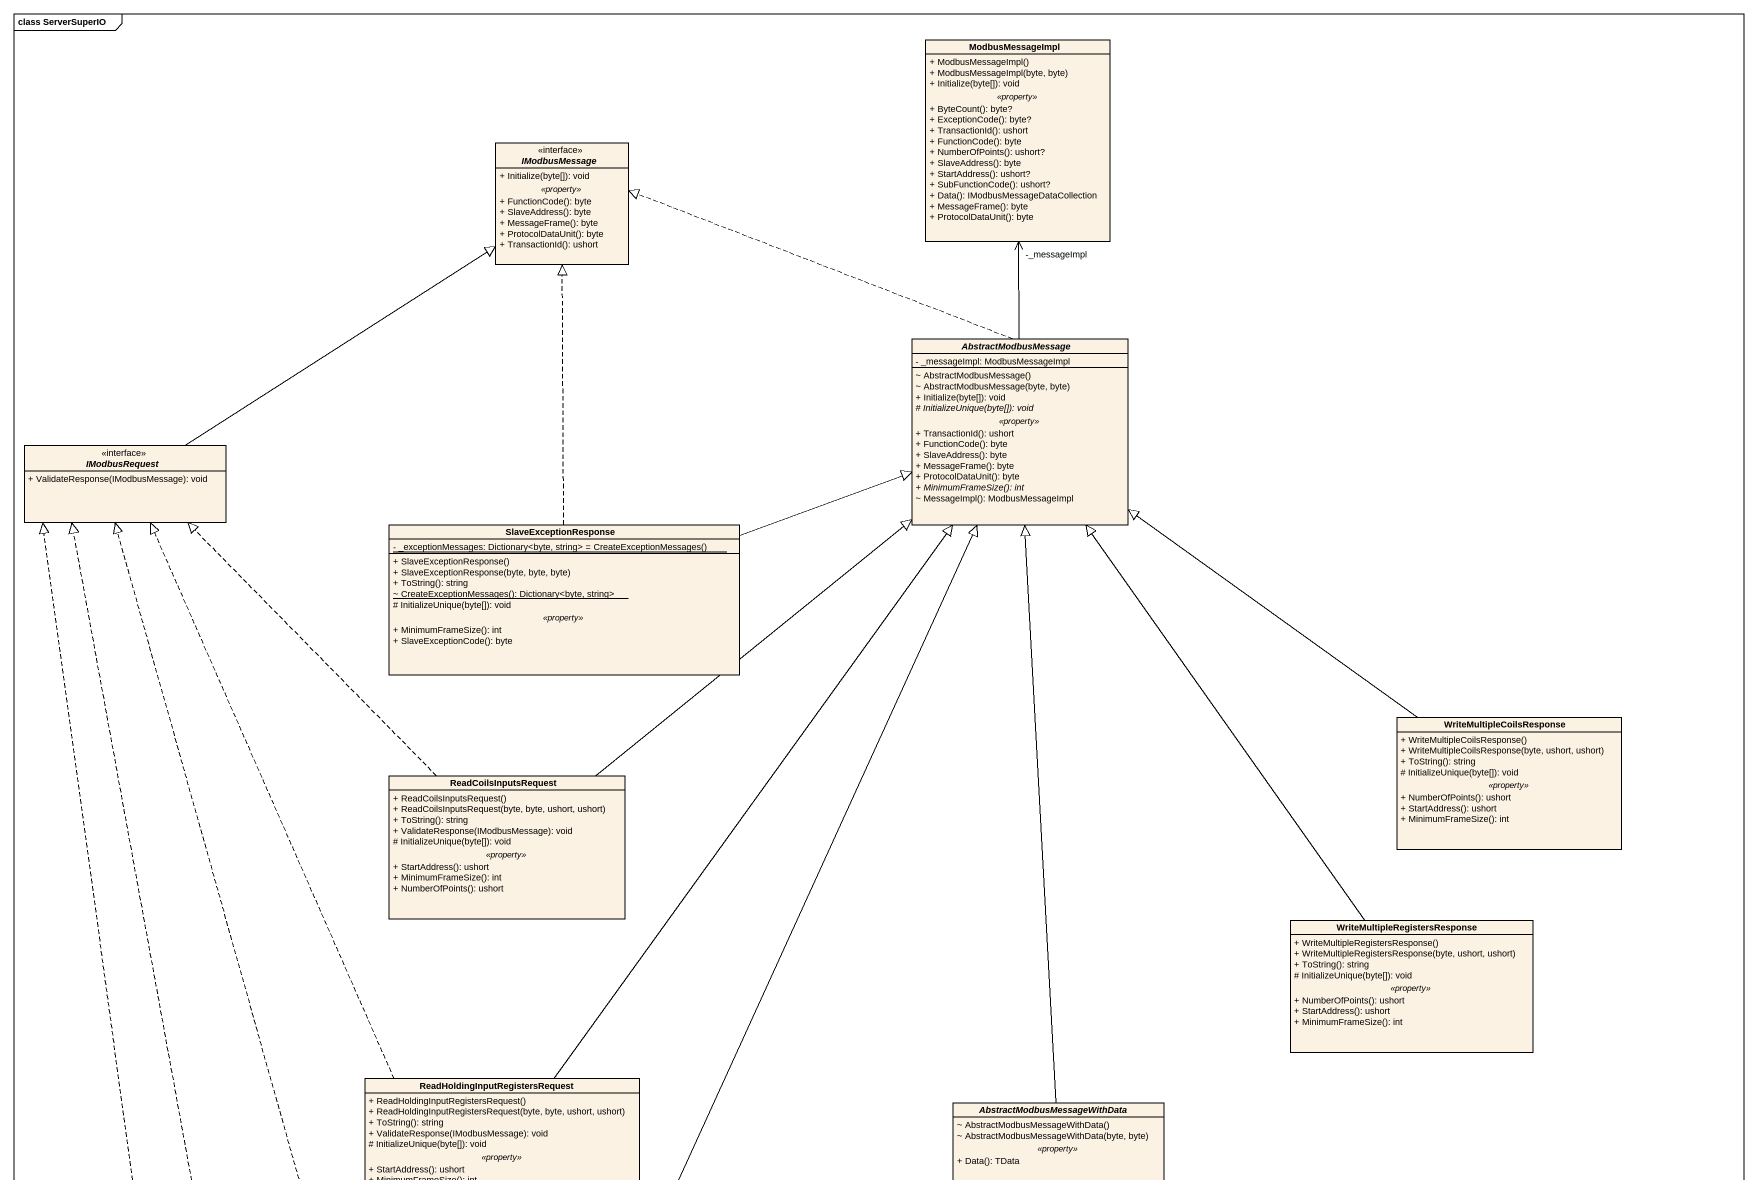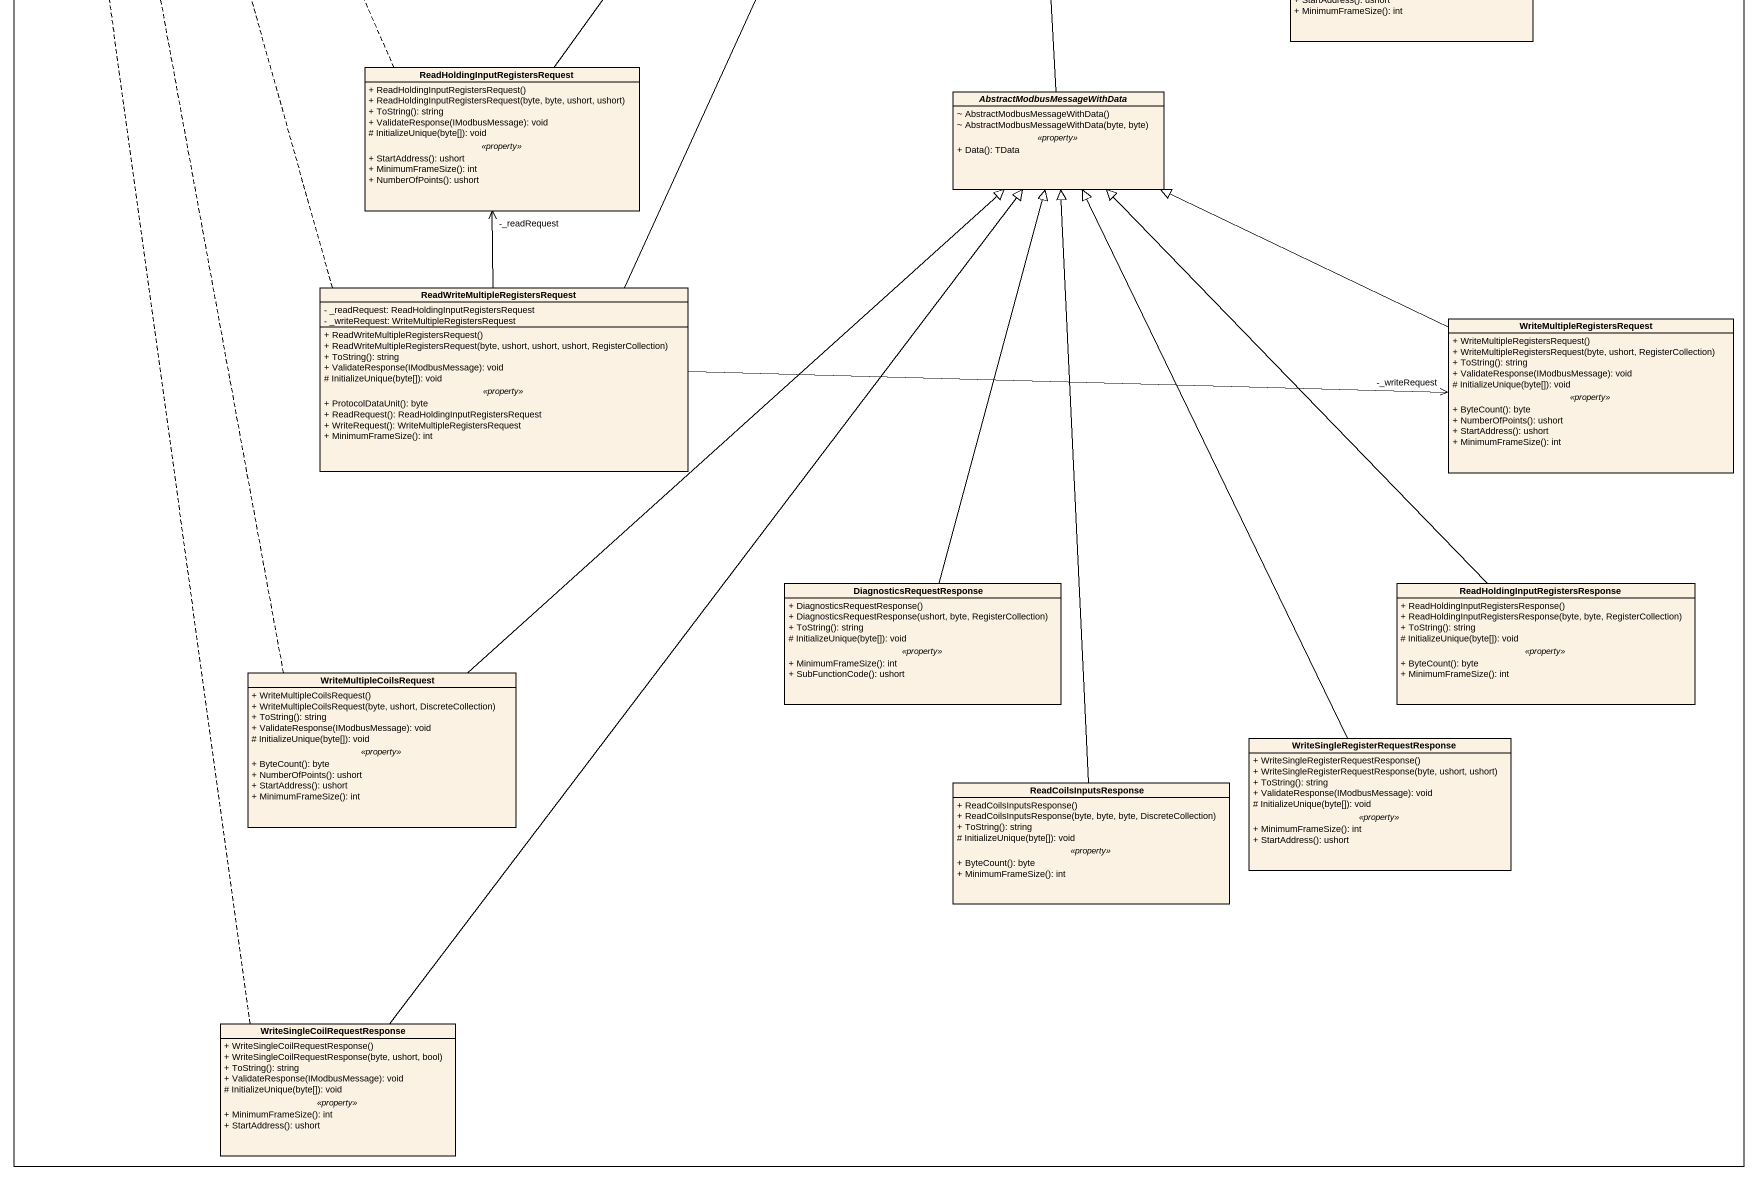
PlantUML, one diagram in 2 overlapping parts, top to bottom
@startuml
mainframe class ServerSuperIO
hide circle
hide empty members
skinparam classAttributeIconSize 0
class ModbusMessageImpl {
  + ModbusMessageImpl()
  + ModbusMessageImpl(byte, byte)
  + Initialize(byte[]): void
  .. <<property>> ..
  + ByteCount(): byte?
  + ExceptionCode(): byte?
  + TransactionId(): ushort
  + FunctionCode(): byte
  + NumberOfPoints(): ushort?
  + SlaveAddress(): byte
  + StartAddress(): ushort?
  + SubFunctionCode(): ushort?
  + Data(): IModbusMessageDataCollection
  + MessageFrame(): byte
  + ProtocolDataUnit(): byte
}
interface IModbusMessage {
  + Initialize(byte[]): void
  .. <<property>> ..
  + FunctionCode(): byte
  + SlaveAddress(): byte
  + MessageFrame(): byte
  + ProtocolDataUnit(): byte
  + TransactionId(): ushort
}
abstract class AbstractModbusMessage {
  - _messageImpl: ModbusMessageImpl
  --
  ~ AbstractModbusMessage()
  ~ AbstractModbusMessage(byte, byte)
  + Initialize(byte[]): void
  {abstract} # InitializeUnique(byte[]): void
  .. <<property>> ..
  + TransactionId(): ushort
  + FunctionCode(): byte
  + SlaveAddress(): byte
  + MessageFrame(): byte
  + ProtocolDataUnit(): byte
  {abstract} + MinimumFrameSize(): int
  ~ MessageImpl(): ModbusMessageImpl
}
interface IModbusRequest {
  + ValidateResponse(IModbusMessage): void
}
class SlaveExceptionResponse {
  {static} {field} - _exceptionMessages: Dictionary<byte, string> = CreateExceptionMessages()
  --
  + SlaveExceptionResponse()
  + SlaveExceptionResponse(byte, byte, byte)
  + ToString(): string
  {static} ~ CreateExceptionMessages(): Dictionary<byte, string>
  # InitializeUnique(byte[]): void
  .. <<property>> ..
  + MinimumFrameSize(): int
  + SlaveExceptionCode(): byte
}
class WriteMultipleCoilsResponse {
  + WriteMultipleCoilsResponse()
  + WriteMultipleCoilsResponse(byte, ushort, ushort)
  + ToString(): string
  # InitializeUnique(byte[]): void
  .. <<property>> ..
  + NumberOfPoints(): ushort
  + StartAddress(): ushort
  + MinimumFrameSize(): int
}
class ReadCoilsInputsRequest {
  + ReadCoilsInputsRequest()
  + ReadCoilsInputsRequest(byte, byte, ushort, ushort)
  + ToString(): string
  + ValidateResponse(IModbusMessage): void
  # InitializeUnique(byte[]): void
  .. <<property>> ..
  + StartAddress(): ushort
  + MinimumFrameSize(): int
  + NumberOfPoints(): ushort
}
class "WriteMultipleRegistersResponse" as WriteMultipleRegistersRespon {
  + WriteMultipleRegistersResponse()
  + WriteMultipleRegistersResponse(byte, ushort, ushort)
  + ToString(): string
  # InitializeUnique(byte[]): void
  .. <<property>> ..
  + NumberOfPoints(): ushort
  + StartAddress(): ushort
  + MinimumFrameSize(): int
}
class "ReadHoldingInputRegistersRequest" as ReadHoldingInputRegistersReq {
  + ReadHoldingInputRegistersRequest()
  + ReadHoldingInputRegistersRequest(byte, byte, ushort, ushort)
  + ToString(): string
  + ValidateResponse(IModbusMessage): void
  # InitializeUnique(byte[]): void
  .. <<property>> ..
  + StartAddress(): ushort
  + MinimumFrameSize(): int
  + NumberOfPoints(): ushort
}
abstract class "AbstractModbusMessageWithData" as AbstractModbusMessageWithDat {
  ~ AbstractModbusMessageWithData()
  ~ AbstractModbusMessageWithData(byte, byte)
  .. <<property>> ..
  + Data(): TData
}
class "ReadWriteMultipleRegistersRequest" as ReadWriteMultipleRegistersRe {
  - _readRequest: ReadHoldingInputRegistersRequest
  - _writeRequest: WriteMultipleRegistersRequest
  --
  + ReadWriteMultipleRegistersRequest()
  + ReadWriteMultipleRegistersRequest(byte, ushort, ushort, ushort, RegisterCollection)
  + ToString(): string
  + ValidateResponse(IModbusMessage): void
  # InitializeUnique(byte[]): void
  .. <<property>> ..
  + ProtocolDataUnit(): byte
  + ReadRequest(): ReadHoldingInputRegistersRequest
  + WriteRequest(): WriteMultipleRegistersRequest
  + MinimumFrameSize(): int
}
class "WriteMultipleRegistersRequest" as WriteMultipleRegistersReques {
  + WriteMultipleRegistersRequest()
  + WriteMultipleRegistersRequest(byte, ushort, RegisterCollection)
  + ToString(): string
  + ValidateResponse(IModbusMessage): void
  # InitializeUnique(byte[]): void
  .. <<property>> ..
  + ByteCount(): byte
  + NumberOfPoints(): ushort
  + StartAddress(): ushort
  + MinimumFrameSize(): int
}
class DiagnosticsRequestResponse {
  + DiagnosticsRequestResponse()
  + DiagnosticsRequestResponse(ushort, byte, RegisterCollection)
  + ToString(): string
  # InitializeUnique(byte[]): void
  .. <<property>> ..
  + MinimumFrameSize(): int
  + SubFunctionCode(): ushort
}
class "ReadHoldingInputRegistersResponse" as ReadHoldingInputRegistersRes {
  + ReadHoldingInputRegistersResponse()
  + ReadHoldingInputRegistersResponse(byte, byte, RegisterCollection)
  + ToString(): string
  # InitializeUnique(byte[]): void
  .. <<property>> ..
  + ByteCount(): byte
  + MinimumFrameSize(): int
}
class WriteMultipleCoilsRequest {
  + WriteMultipleCoilsRequest()
  + WriteMultipleCoilsRequest(byte, ushort, DiscreteCollection)
  + ToString(): string
  + ValidateResponse(IModbusMessage): void
  # InitializeUnique(byte[]): void
  .. <<property>> ..
  + ByteCount(): byte
  + NumberOfPoints(): ushort
  + StartAddress(): ushort
  + MinimumFrameSize(): int
}
class "WriteSingleRegisterRequestResponse" as WriteSingleRegisterRequestRe {
  + WriteSingleRegisterRequestResponse()
  + WriteSingleRegisterRequestResponse(byte, ushort, ushort)
  + ToString(): string
  + ValidateResponse(IModbusMessage): void
  # InitializeUnique(byte[]): void
  .. <<property>> ..
  + MinimumFrameSize(): int
  + StartAddress(): ushort
}
class ReadCoilsInputsResponse {
  + ReadCoilsInputsResponse()
  + ReadCoilsInputsResponse(byte, byte, byte, DiscreteCollection)
  + ToString(): string
  # InitializeUnique(byte[]): void
  .. <<property>> ..
  + ByteCount(): byte
  + MinimumFrameSize(): int
}
class "WriteSingleCoilRequestResponse" as WriteSingleCoilRequestRespon {
  + WriteSingleCoilRequestResponse()
  + WriteSingleCoilRequestResponse(byte, ushort, bool)
  + ToString(): string
  + ValidateResponse(IModbusMessage): void
  # InitializeUnique(byte[]): void
  .. <<property>> ..
  + MinimumFrameSize(): int
  + StartAddress(): ushort
}
AbstractModbusMessage -up-> "-_messageImpl" ModbusMessageImpl
AbstractModbusMessage .left.|> IModbusMessage
IModbusRequest -up-|> IModbusMessage
SlaveExceptionResponse .up.|> IModbusMessage
SlaveExceptionResponse -right-|> AbstractModbusMessage
WriteMultipleCoilsResponse -up-|> AbstractModbusMessage
ReadCoilsInputsRequest -up-|> AbstractModbusMessage
ReadCoilsInputsRequest .up.|> IModbusRequest
WriteMultipleRegistersRespon -up-|> AbstractModbusMessage
ReadHoldingInputRegistersReq -up-|> AbstractModbusMessage
ReadHoldingInputRegistersReq .up.|> IModbusRequest
AbstractModbusMessageWithDat -up-|> AbstractModbusMessage
ReadWriteMultipleRegistersRe -up-|> AbstractModbusMessage
ReadWriteMultipleRegistersRe .up.|> IModbusRequest
ReadWriteMultipleRegistersRe -up-> "-_readRequest" ReadHoldingInputRegistersReq
ReadWriteMultipleRegistersRe -right-> "-_writeRequest" WriteMultipleRegistersReques
WriteMultipleRegistersReques -left-|> AbstractModbusMessageWithDat
DiagnosticsRequestResponse -up-|> AbstractModbusMessageWithDat
ReadHoldingInputRegistersRes -up-|> AbstractModbusMessageWithDat
WriteMultipleCoilsRequest .up.|> IModbusRequest
WriteMultipleCoilsRequest -up-|> AbstractModbusMessageWithDat
WriteSingleRegisterRequestRe -up-|> AbstractModbusMessageWithDat
ReadCoilsInputsResponse -up-|> AbstractModbusMessageWithDat
WriteSingleCoilRequestRespon .up.|> IModbusRequest
WriteSingleCoilRequestRespon -up-|> AbstractModbusMessageWithDat
@enduml
